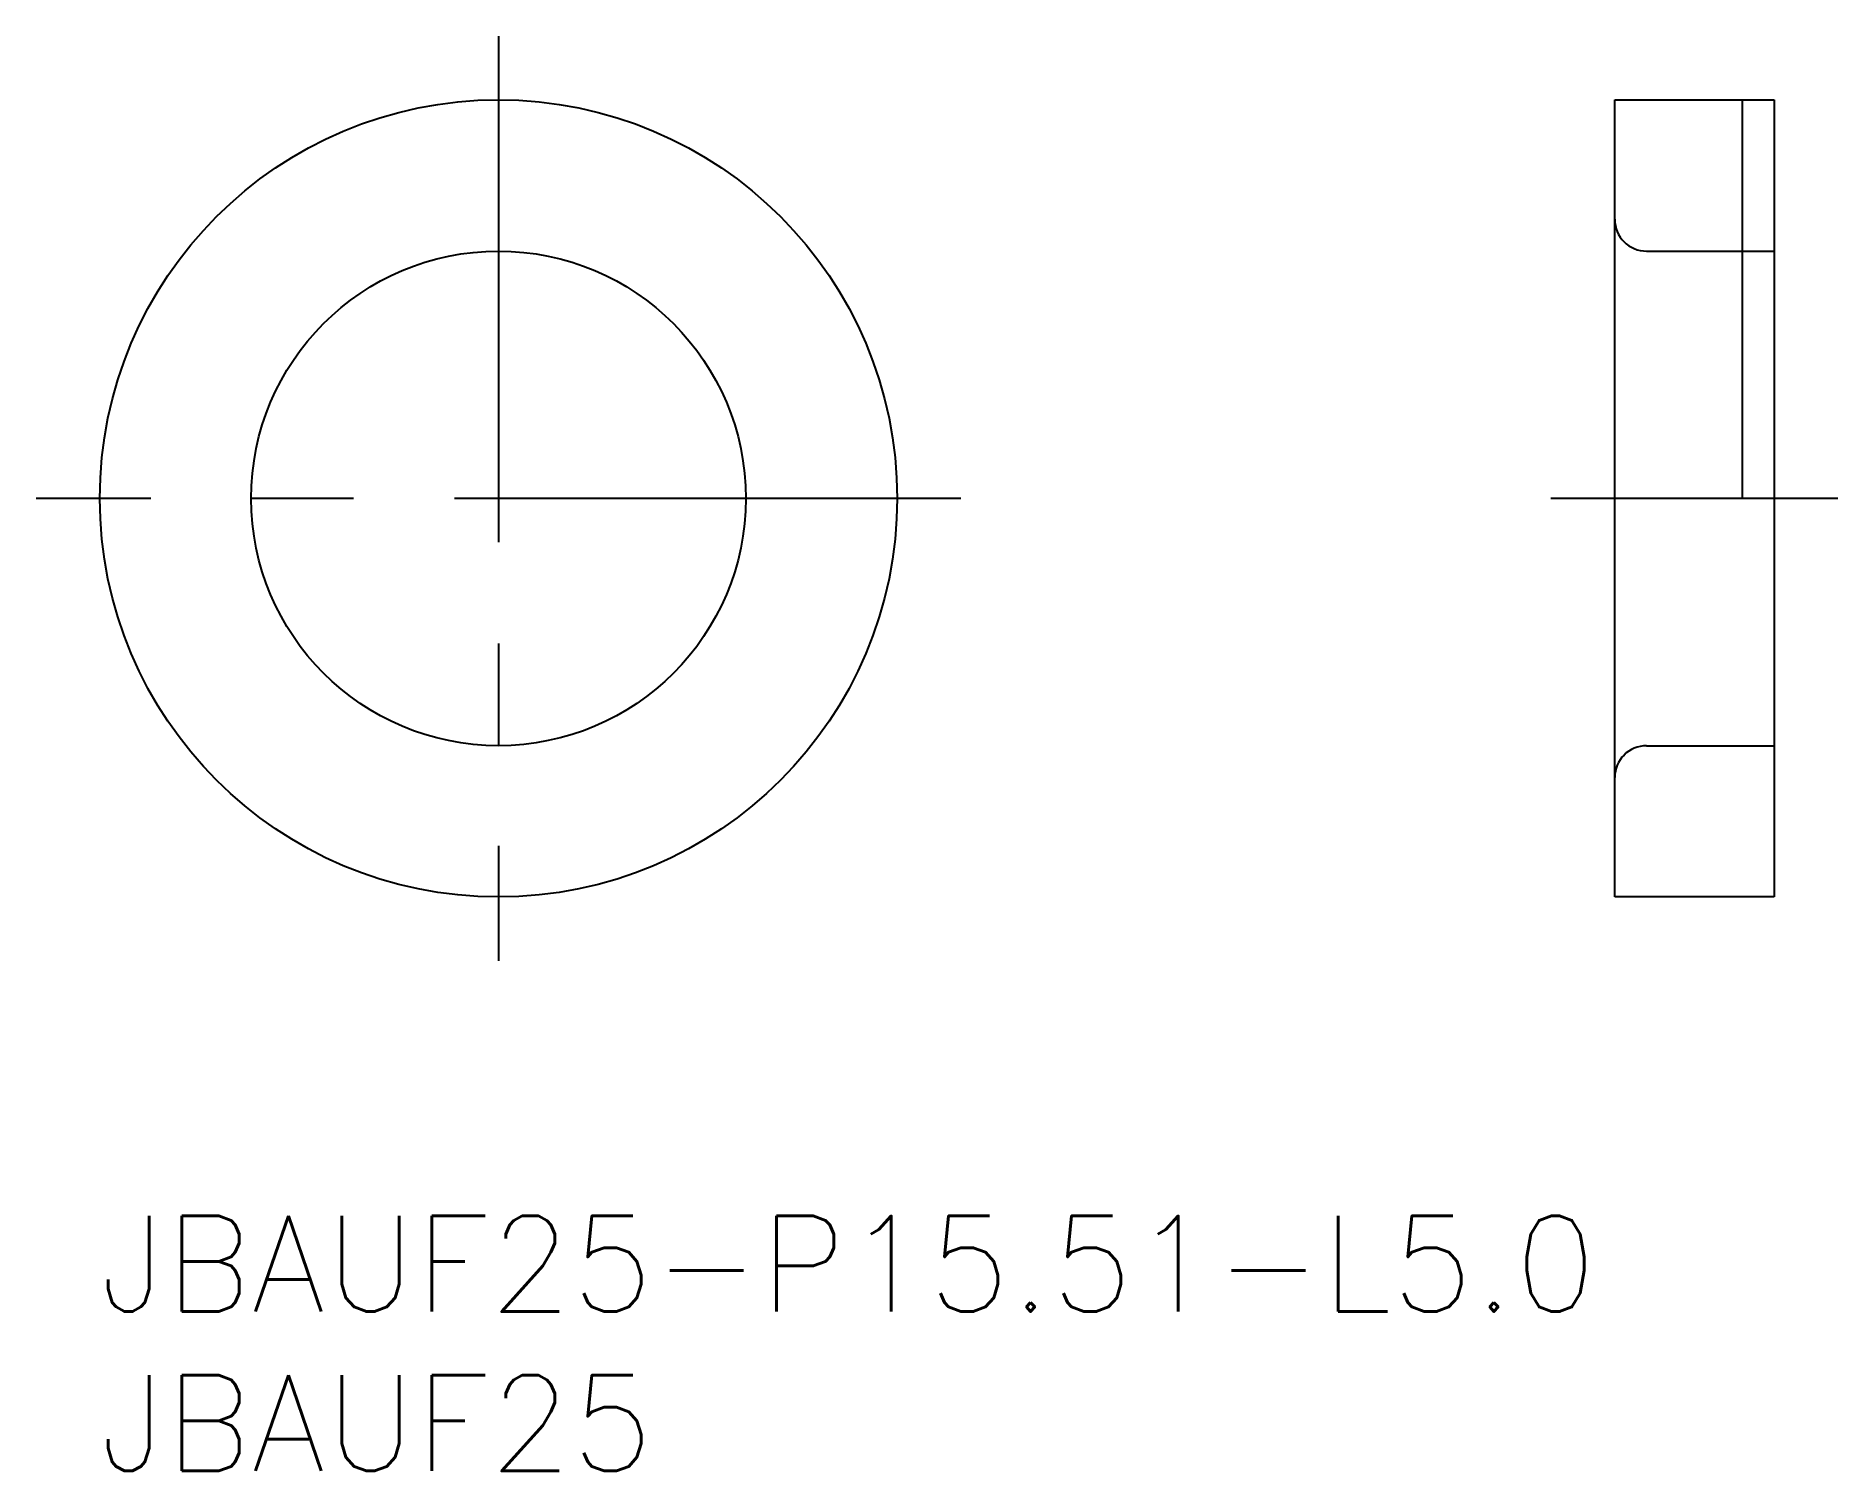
# Model space of a CAD drawing. Extents: x -2 to 54.5, y -8 to 37.
import ezdxf

# ---------------------------------------------------------------- set-up
doc = ezdxf.new("R2010")
doc.units = 0
doc.header["$LTSCALE"] = 0.5
doc.linetypes.add('CENTER', pattern=[50.8, 31.75, -6.35, 6.35, -6.35])
doc.linetypes.add('DASHED', pattern=[19.05, 12.7, -6.35])
for name, color, linetype in [('MSM_CENTER', 1, 'CENTER'), ('MSM_CONTINUOUS', 7, 'CONTINUOUS'), ('MSM_DASHED', 4, 'DASHED'), ('MSM_NARROW', 5, 'CONTINUOUS'), ('MSM_PART_NUMBER', 7, 'CONTINUOUS')]:
    doc.layers.add(name, color=color, linetype=linetype)
doc.styles.get("Standard").update_dxf_attribs({"font": 'txt.shx', "height": 3, "bigfont": 'bigfont.shx'})

# ---------------------------------------------------------------- blocks, each defined once
blk = doc.blocks.new('*U2')
at = {"layer": 'MSM_PART_NUMBER'}
blk.add_text('JBAUF25-P15.51-L5.0', height=3, dxfattribs=at).set_placement((0, -3))
blk = doc.blocks.new('*U3')
at = {"layer": 'MSM_PART_NUMBER'}
blk.add_text('JBAUF25', height=3, dxfattribs=at).set_placement((0, -8))

msp = doc.modelspace()

# ---------------------------------------------------------------- linework, layer by layer
at = {"layer": 'MSM_CENTER'}
for p, q in [((12.5, 37), (12.5, 8)), ((27, 22.5), (-2, 22.5)), ((54.5, 22.5), (45.5, 22.5))]:
    msp.add_line(p, q, dxfattribs=at)
at = {"layer": 'MSM_CONTINUOUS'}
for p, q in [((47.5, 35), (52.5, 35)), ((47.5, 10), (47.5, 35)), ((52.5, 35), (52.5, 10)), ((48.5, 14.745), (52.5, 14.745)), ((52.5, 10), (47.5, 10))]:
    msp.add_line(p, q, dxfattribs=at)
for radius in [12.5, 7.755]:
    msp.add_circle((12.5, 22.5), radius, dxfattribs=at)
msp.add_arc((48.5, 13.745), 1, 90, 180, dxfattribs=at)
at = {"layer": 'MSM_DASHED'}
msp.add_line((48.5, 30.255), (52.5, 30.255), dxfattribs=at)
msp.add_arc((48.5, 31.255), 1, 180, 270, dxfattribs=at)
at = {"layer": 'MSM_NARROW'}
msp.add_line((51.5, 35), (51.5, 22.5), dxfattribs=at)

# ---------------------------------------------------------------- block references
at = {"layer": 'MSM_CONTINUOUS'}
for name in ['*U2', '*U3']:
    msp.add_blockref(name, (0, 0), dxfattribs=at)

doc.saveas('drawing.dxf')
